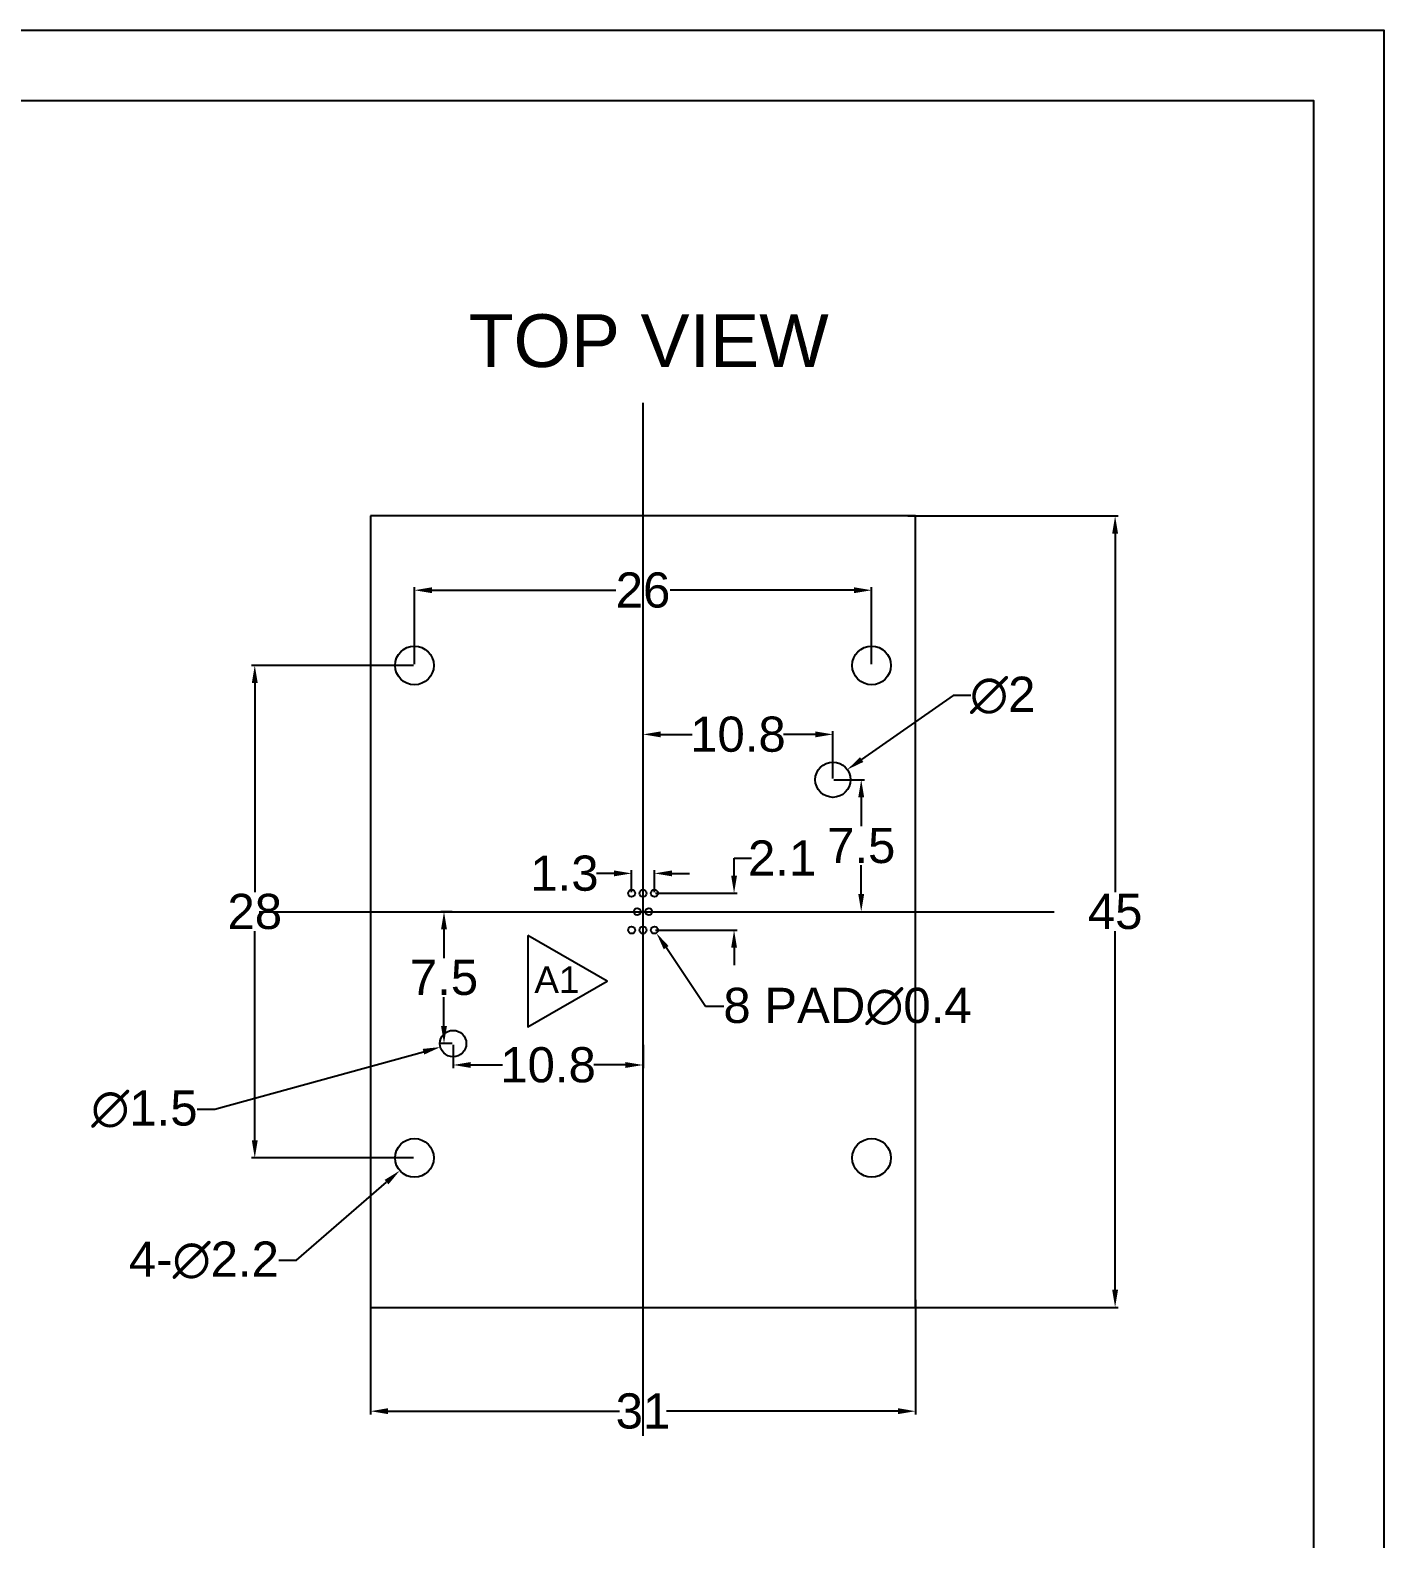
# Model space of a CAD drawing. Header units: inches. Extents: x 480 to 724, y 83 to 258.
# Drawn here: x 647.2 to 724.2, y 172 to 257.8 of the extents above; entities that cross this region are included whole.
import ezdxf

# ---------------------------------------------------------------- set-up
doc = ezdxf.new("R2010")
doc.units = ezdxf.units.IN
doc.header["$MEASUREMENT"] = 0
doc.linetypes.add('HIDDEN', pattern=[0.2, 0.1, -0.1])
doc.layers.add('02___PRT_ALL_AXES', color=7, linetype='Continuous')
doc.layers.add('DEFAULT_2', color=8, linetype='HIDDEN')
doc.styles.get("Standard").update_dxf_attribs({"font": 'arial.ttf'})
doc.dimstyles.get("Standard").update_dxf_attribs({"dimtxt": 2, "dimasz": 1, "dimexe": 0.18, "dimexo": 0.0625, "dimgap": 0.09, "dimtad": 0, "dimtih": 1, "dimtoh": 1, "dimdsep": 46, "dimtxsty": 'Standard', "dimcen": 0, "dimadec": 0, "dimazin": 0, "dimtfac": 1, "dimtofl": 0, "dimtmove": 0, "dimatfit": 3, "dimfxl": 1, "dimtolj": 1, "dimtzin": 0, "dimarcsym": 0})

# ---------------------------------------------------------------- blocks, each defined once
blk = doc.blocks.new('*D47')
at = {"color": 0, "lineweight": -2, "transparency": 16777216}
for p, q in [((697.166, 230.194), (709.136, 230.194)), ((708.956, 229.194), (708.956, 208.801)), ((708.956, 186.194), (708.956, 206.587)), ((697.166, 185.194), (709.136, 185.194))]:
    blk.add_line(p, q, dxfattribs=at)
at = {"color": 0, "transparency": 16777216}
for points in [[(708.789, 229.194), (709.122, 229.194), (708.956, 230.194)], [(708.789, 186.194), (709.122, 186.194), (708.956, 185.194)]]:
    blk.add_solid(points, dxfattribs=at)
at = {"layer": 'Defpoints', "color": 0, "transparency": 16777216}
for p in [(697.104, 230.194), (708.956, 230.194), (697.104, 185.194)]:
    blk.add_point(p, dxfattribs=at)
at = {"color": 0, "transparency": 16777216, "insert": (708.956, 207.694), "char_height": 2, "attachment_point": 5}
blk.add_mtext('\\A1;45', dxfattribs=at)
blk = doc.blocks.new('*D48')
at = {"color": 0, "lineweight": -2, "transparency": 16777216}
for p, q in [((666.604, 185.632), (666.604, 179.114)), ((697.604, 185.632), (697.604, 179.114)), ((667.604, 179.294), (680.775, 179.294)), ((696.604, 179.294), (683.433, 179.294))]:
    blk.add_line(p, q, dxfattribs=at)
at = {"color": 0, "transparency": 16777216}
for points in [[(667.604, 179.461), (667.604, 179.127), (666.604, 179.294)], [(696.604, 179.461), (696.604, 179.127), (697.604, 179.294)]]:
    blk.add_solid(points, dxfattribs=at)
at = {"layer": 'Defpoints', "color": 0, "transparency": 16777216}
for p in [(666.604, 185.694), (697.604, 185.694), (666.604, 179.294)]:
    blk.add_point(p, dxfattribs=at)
at = {"color": 0, "transparency": 16777216, "insert": (682.104, 179.294), "char_height": 2, "attachment_point": 5}
blk.add_mtext('\\A1;31', dxfattribs=at)
blk = doc.blocks.new('*D49')
at = {"color": 0, "lineweight": -2, "transparency": 16777216}
for p, q in [((669.041, 221.694), (659.843, 221.694)), ((660.023, 220.694), (660.023, 208.806)), ((660.023, 194.694), (660.023, 206.583)), ((669.041, 193.694), (659.843, 193.694))]:
    blk.add_line(p, q, dxfattribs=at)
at = {"color": 0, "transparency": 16777216}
for points in [[(659.856, 220.694), (660.189, 220.694), (660.023, 221.694)], [(659.856, 194.694), (660.189, 194.694), (660.023, 193.694)]]:
    blk.add_solid(points, dxfattribs=at)
at = {"layer": 'Defpoints', "color": 0, "transparency": 16777216}
for p in [(660.023, 221.694), (669.104, 221.694), (669.104, 193.694)]:
    blk.add_point(p, dxfattribs=at)
at = {"color": 0, "transparency": 16777216, "insert": (660.023, 207.694), "char_height": 2, "attachment_point": 5}
blk.add_mtext('\\A1;28', dxfattribs=at)
blk = doc.blocks.new('*D50')
at = {"color": 0, "lineweight": -2, "transparency": 16777216}
for p, q in [((669.104, 221.757), (669.104, 226.15)), ((670.104, 225.97), (680.565, 225.97)), ((694.104, 225.97), (683.643, 225.97)), ((695.104, 221.757), (695.104, 226.15))]:
    blk.add_line(p, q, dxfattribs=at)
at = {"color": 0, "transparency": 16777216}
for points in [[(670.104, 226.137), (670.104, 225.804), (669.104, 225.97)], [(694.104, 226.137), (694.104, 225.804), (695.104, 225.97)]]:
    blk.add_solid(points, dxfattribs=at)
at = {"layer": 'Defpoints', "color": 0, "transparency": 16777216}
for p in [(695.104, 225.97), (669.104, 221.694), (695.104, 221.694)]:
    blk.add_point(p, dxfattribs=at)
at = {"color": 0, "transparency": 16777216, "insert": (682.104, 225.97), "char_height": 2, "attachment_point": 5}
blk.add_mtext('\\A1;26', dxfattribs=at)
blk = doc.blocks.new('*D51')
at = {"color": 0, "lineweight": -2, "transparency": 16777216}
for p, q in [((692.966, 215.194), (694.696, 215.194)), ((694.516, 214.194), (694.516, 212.551)), ((694.516, 208.694), (694.516, 210.337)), ((692.966, 207.694), (694.696, 207.694))]:
    blk.add_line(p, q, dxfattribs=at)
at = {"color": 0, "transparency": 16777216}
for points in [[(694.349, 214.194), (694.683, 214.194), (694.516, 215.194)], [(694.349, 208.694), (694.683, 208.694), (694.516, 207.694)]]:
    blk.add_solid(points, dxfattribs=at)
at = {"layer": 'Defpoints', "color": 0, "transparency": 16777216}
for p in [(692.904, 215.194), (692.904, 207.694), (694.516, 207.694)]:
    blk.add_point(p, dxfattribs=at)
at = {"color": 0, "transparency": 16777216, "insert": (694.516, 211.444), "char_height": 2, "attachment_point": 5}
blk.add_mtext('\\A1;7.5', dxfattribs=at)
blk = doc.blocks.new('*D52')
at = {"color": 0, "lineweight": -2, "transparency": 16777216}
for p, q in [((682.104, 216.014), (682.104, 217.953)), ((692.904, 215.257), (692.904, 217.953)), ((683.104, 217.773), (684.908, 217.773)), ((691.904, 217.773), (690.099, 217.773))]:
    blk.add_line(p, q, dxfattribs=at)
at = {"color": 0, "transparency": 16777216}
for points in [[(683.104, 217.94), (683.104, 217.607), (682.104, 217.773)], [(691.904, 217.94), (691.904, 217.607), (692.904, 217.773)]]:
    blk.add_solid(points, dxfattribs=at)
at = {"layer": 'Defpoints', "color": 0, "transparency": 16777216}
for p in [(682.104, 217.773), (682.104, 215.952), (692.904, 215.194)]:
    blk.add_point(p, dxfattribs=at)
at = {"color": 0, "transparency": 16777216, "insert": (687.504, 217.773), "char_height": 2, "attachment_point": 5}
blk.add_mtext('\\A1;10.8', dxfattribs=at)
blk = doc.blocks.new('*D53')
at = {"color": 0, "lineweight": -2, "transparency": 16777216}
for p, q in [((671.241, 207.694), (670.605, 207.694)), ((670.785, 206.694), (670.785, 205.051)), ((670.785, 201.194), (670.785, 202.837)), ((671.241, 200.194), (670.605, 200.194))]:
    blk.add_line(p, q, dxfattribs=at)
at = {"color": 0, "transparency": 16777216}
for points in [[(670.618, 206.694), (670.951, 206.694), (670.785, 207.694)], [(670.618, 201.194), (670.951, 201.194), (670.785, 200.194)]]:
    blk.add_solid(points, dxfattribs=at)
at = {"layer": 'Defpoints', "color": 0, "transparency": 16777216}
for p in [(670.785, 207.694), (671.304, 207.694), (671.304, 200.194)]:
    blk.add_point(p, dxfattribs=at)
at = {"color": 0, "transparency": 16777216, "insert": (670.785, 203.944), "char_height": 2, "attachment_point": 5}
blk.add_mtext('\\A1;7.5', dxfattribs=at)
blk = doc.blocks.new('*D54')
at = {"color": 0, "lineweight": -2, "transparency": 16777216}
for p, q in [((671.304, 200.132), (671.304, 198.797)), ((682.104, 200.132), (682.104, 198.797)), ((672.304, 198.977), (674.108, 198.977)), ((681.104, 198.977), (679.299, 198.977))]:
    blk.add_line(p, q, dxfattribs=at)
at = {"color": 0, "transparency": 16777216}
for points in [[(672.304, 199.144), (672.304, 198.81), (671.304, 198.977)], [(681.104, 199.144), (681.104, 198.81), (682.104, 198.977)]]:
    blk.add_solid(points, dxfattribs=at)
at = {"layer": 'Defpoints', "color": 0, "transparency": 16777216}
for p in [(671.304, 200.194), (682.104, 200.194), (682.104, 198.977)]:
    blk.add_point(p, dxfattribs=at)
at = {"color": 0, "transparency": 16777216, "insert": (676.704, 198.977), "char_height": 2, "attachment_point": 5}
blk.add_mtext('\\A1;10.8', dxfattribs=at)
blk = doc.blocks.new('*D55')
at = {"color": 0, "lineweight": -2, "transparency": 16777216}
for p, q in [((657.752, 196.467), (669.617, 199.73)), ((656.752, 196.467), (657.752, 196.467))]:
    blk.add_line(p, q, dxfattribs=at)
at = {"color": 0, "transparency": 16777216}
blk.add_solid([(669.572, 199.891), (669.661, 199.57), (670.581, 199.996)], dxfattribs=at)
at = {"layer": 'Defpoints', "color": 0, "transparency": 16777216}
for p in [(670.581, 199.996), (672.027, 200.393)]:
    blk.add_point(p, dxfattribs=at)
at = {"color": 0, "transparency": 16777216, "insert": (653.746, 196.467), "char_height": 2, "attachment_point": 5}
blk.add_mtext('\\A1;∅1.5', dxfattribs=at)
blk = doc.blocks.new('*D56')
at = {"color": 0, "lineweight": -2, "transparency": 16777216}
for p, q in [((699.741, 219.99), (694.541, 216.343)), ((700.741, 219.99), (699.741, 219.99))]:
    blk.add_line(p, q, dxfattribs=at)
at = {"color": 0, "transparency": 16777216}
blk.add_solid([(694.446, 216.479), (694.637, 216.206), (693.723, 215.769)], dxfattribs=at)
at = {"layer": 'Defpoints', "color": 0, "transparency": 16777216}
for p in [(693.723, 215.769), (692.085, 214.62)]:
    blk.add_point(p, dxfattribs=at)
at = {"color": 0, "transparency": 16777216, "insert": (702.565, 219.99), "char_height": 2, "attachment_point": 5}
blk.add_mtext('\\A1;∅2', dxfattribs=at)
blk = doc.blocks.new('*D57')
at = {"color": 0, "lineweight": -2, "transparency": 16777216}
for p, q in [((662.399, 187.875), (667.518, 192.318)), ((661.399, 187.875), (662.399, 187.875))]:
    blk.add_line(p, q, dxfattribs=at)
at = {"color": 0, "transparency": 16777216}
blk.add_solid([(667.409, 192.444), (667.627, 192.192), (668.273, 192.973)], dxfattribs=at)
at = {"layer": 'Defpoints', "color": 0, "transparency": 16777216}
for p in [(669.935, 194.415), (668.273, 192.973)]:
    blk.add_point(p, dxfattribs=at)
at = {"color": 0, "transparency": 16777216, "insert": (657.13, 187.875), "char_height": 2, "attachment_point": 5}
blk.add_mtext('\\A1;4-∅2.2', dxfattribs=at)
blk = doc.blocks.new('*D81')
at = {"color": 0, "lineweight": -2, "transparency": 16777216}
for p, q in [((680.454, 209.87), (679.454, 209.87)), ((681.454, 208.807), (681.454, 210.05)), ((682.754, 208.807), (682.754, 210.05)), ((683.754, 209.87), (684.754, 209.87))]:
    blk.add_line(p, q, dxfattribs=at)
at = {"color": 0, "transparency": 16777216}
for points in [[(680.454, 210.037), (680.454, 209.704), (681.454, 209.87)], [(683.754, 210.037), (683.754, 209.704), (682.754, 209.87)]]:
    blk.add_solid(points, dxfattribs=at)
at = {"layer": 'Defpoints', "color": 0, "transparency": 16777216}
for p in [(681.454, 209.87), (681.454, 208.744), (682.754, 208.744)]:
    blk.add_point(p, dxfattribs=at)
at = {"color": 0, "transparency": 16777216, "insert": (677.637, 209.87), "char_height": 2, "attachment_point": 5}
blk.add_mtext('\\A1;1.3', dxfattribs=at)
blk = doc.blocks.new('*D82')
at = {"color": 0, "lineweight": -2, "transparency": 16777216}
for p, q in [((687.283, 209.744), (687.283, 210.744)), ((687.283, 210.744), (688.283, 210.744)), ((682.816, 208.744), (687.463, 208.744)), ((682.816, 206.644), (687.463, 206.644)), ((687.283, 205.644), (687.283, 204.644))]:
    blk.add_line(p, q, dxfattribs=at)
at = {"color": 0, "transparency": 16777216}
for points in [[(687.117, 209.744), (687.45, 209.744), (687.283, 208.744)], [(687.117, 205.644), (687.45, 205.644), (687.283, 206.644)]]:
    blk.add_solid(points, dxfattribs=at)
at = {"layer": 'Defpoints', "color": 0, "transparency": 16777216}
for p in [(682.754, 208.744), (687.283, 208.744), (682.754, 206.644)]:
    blk.add_point(p, dxfattribs=at)
at = {"color": 0, "transparency": 16777216, "insert": (690.018, 210.744), "char_height": 2, "attachment_point": 5}
blk.add_mtext('\\A1;2.1', dxfattribs=at)
blk = doc.blocks.new('*D83')
at = {"color": 0, "lineweight": -2, "transparency": 16777216}
for p, q in [((685.665, 202.301), (683.422, 205.648)), ((686.704, 202.301), (685.665, 202.301))]:
    blk.add_line(p, q, dxfattribs=at)
at = {"color": 0, "transparency": 16777216}
blk.add_solid([(683.561, 205.74), (683.284, 205.555), (682.865, 206.478)], dxfattribs=at)
at = {"layer": 'Defpoints', "color": 0, "transparency": 16777216}
for p in [(682.643, 206.811), (682.865, 206.478)]:
    blk.add_point(p, dxfattribs=at)
at = {"color": 0, "transparency": 16777216, "insert": (693.736, 202.301), "char_height": 2, "attachment_point": 5}
blk.add_mtext('\\A1;8 PAD∅0.4', dxfattribs=at)

msp = doc.modelspace()

# ---------------------------------------------------------------- linework, layer by layer
at = {"color": 1, "linetype": 'Continuous'}
for p, q in [((682.104, 177.891), (682.104, 236.623)), ((660.269, 207.694), (705.499, 207.694))]:
    msp.add_line(p, q, dxfattribs=at)
at = {"color": 7, "linetype": 'Continuous'}
for p, q in [((666.604, 230.194), (666.604, 185.194)), ((697.604, 230.194), (666.604, 230.194)), ((697.604, 185.194), (697.604, 230.194)), ((666.604, 185.194), (697.604, 185.194))]:
    msp.add_line(p, q, dxfattribs=at)
for points in [[(724.241, 83.387), (480.45, 83.387), (480.45, 257.813), (724.241, 257.813)], [(720.241, 87.387), (484.45, 87.387), (484.45, 253.813), (720.241, 253.813)]]:
    msp.add_lwpolyline(points, close=True)
at = {"color": 1}
msp.add_lwpolyline([(675.561, 206.348), (675.561, 201.152), (680.061, 203.75)], close=True, dxfattribs=at)
at = {"layer": '02___PRT_ALL_AXES', "color": 7, "linetype": 'Continuous'}
for centre, radius in [((669.104, 221.694), 1.1), ((695.104, 221.694), 1.1), ((692.904, 215.194), 1), ((671.304, 200.194), 0.75), ((669.104, 193.694), 1.1), ((695.104, 193.694), 1.1)]:
    msp.add_circle(centre, radius, dxfattribs=at)
at = {"layer": 'DEFAULT_2', "color": 0, "linetype": 'ByBlock'}
for centre in [(681.454, 208.744), (682.104, 208.744), (682.754, 208.744), (681.779, 207.694), (682.429, 207.694), (681.454, 206.644), (682.104, 206.644), (682.754, 206.644)]:
    msp.add_circle(centre, 0.2, dxfattribs=at)

# ---------------------------------------------------------------- texts
at = {"insert": (672.181, 241.66), "char_height": 3, "width": 23.83279, "attachment_point": 1}
msp.add_mtext('TOP VIEW', dxfattribs=at)
at = {"color": 1, "insert": (675.926, 204.578), "char_height": 1.5, "attachment_point": 1}
msp.add_mtext_dynamic_manual_height_columns('A1', width=2.25, gutter_width=1, heights=[0], dxfattribs=at)

# ---------------------------------------------------------------- dimensions: what is measured, and where the dimension line sits
at = {"color": 3}
for base, p1, p2, picture, middle in [((708.956, 230.194), (697.104, 185.194), (697.104, 230.194), '*D47', (708.956, 207.694)), ((660.023, 221.694), (669.104, 193.694), (669.104, 221.694), '*D49', (660.023, 207.694)), ((694.516, 207.694), (692.904, 215.194), (692.904, 207.694), '*D51', (694.516, 211.444)), ((687.283, 208.744), (682.754, 206.644), (682.754, 208.744), '*D82', (690.018, 210.744)), ((670.785, 207.694), (671.304, 200.194), (671.304, 207.694), '*D53', (670.785, 203.944))]:
    dim = msp.add_linear_dim(base=base, p1=p1, p2=p2, angle=90, dimstyle='Standard', dxfattribs=at)
    dim.commit()
    dim.dimension.update_dxf_attribs({"geometry": picture, "text_midpoint": middle})
for base, p1, p2, picture, middle in [((695.104, 225.97), (669.104, 221.694), (695.104, 221.694), '*D50', (682.104, 225.97)), ((682.104, 217.773), (692.904, 215.194), (682.104, 215.952), '*D52', (687.504, 217.773)), ((681.454, 209.87), (682.754, 208.744), (681.454, 208.744), '*D81', (677.637, 209.87)), ((682.104, 198.977), (671.304, 200.194), (682.104, 200.194), '*D54', (676.704, 198.977)), ((666.604, 179.294), (697.604, 185.694), (666.604, 185.694), '*D48', (682.104, 179.294))]:
    dim = msp.add_linear_dim(base=base, p1=p1, p2=p2, dimstyle='Standard', dxfattribs=at)
    dim.commit()
    dim.dimension.update_dxf_attribs({"geometry": picture, "text_midpoint": middle})
for p1, p2, picture, middle in [((692.085, 214.62), (693.723, 215.769), '*D56', (702.565, 219.99)), ((672.027, 200.393), (670.581, 199.996), '*D55', (653.746, 196.467))]:
    dim = msp.add_diameter_dim_2p(p1=p1, p2=p2, dimstyle='Standard', dxfattribs=at)
    dim.commit()
    dim.dimension.update_dxf_attribs({"geometry": picture, "text_midpoint": middle, "dimtype": 163})
for p1, p2, text, picture, middle in [((682.643, 206.811), (682.865, 206.478), '8 PAD<>', '*D83', (693.736, 202.301)), ((669.935, 194.415), (668.273, 192.973), '4-<>', '*D57', (657.13, 187.875))]:
    dim = msp.add_diameter_dim_2p(p1=p1, p2=p2, text=text, dimstyle='Standard', dxfattribs=at)
    dim.commit()
    dim.dimension.update_dxf_attribs({"geometry": picture, "text_midpoint": middle, "dimtype": 163})

doc.saveas('drawing.dxf')
